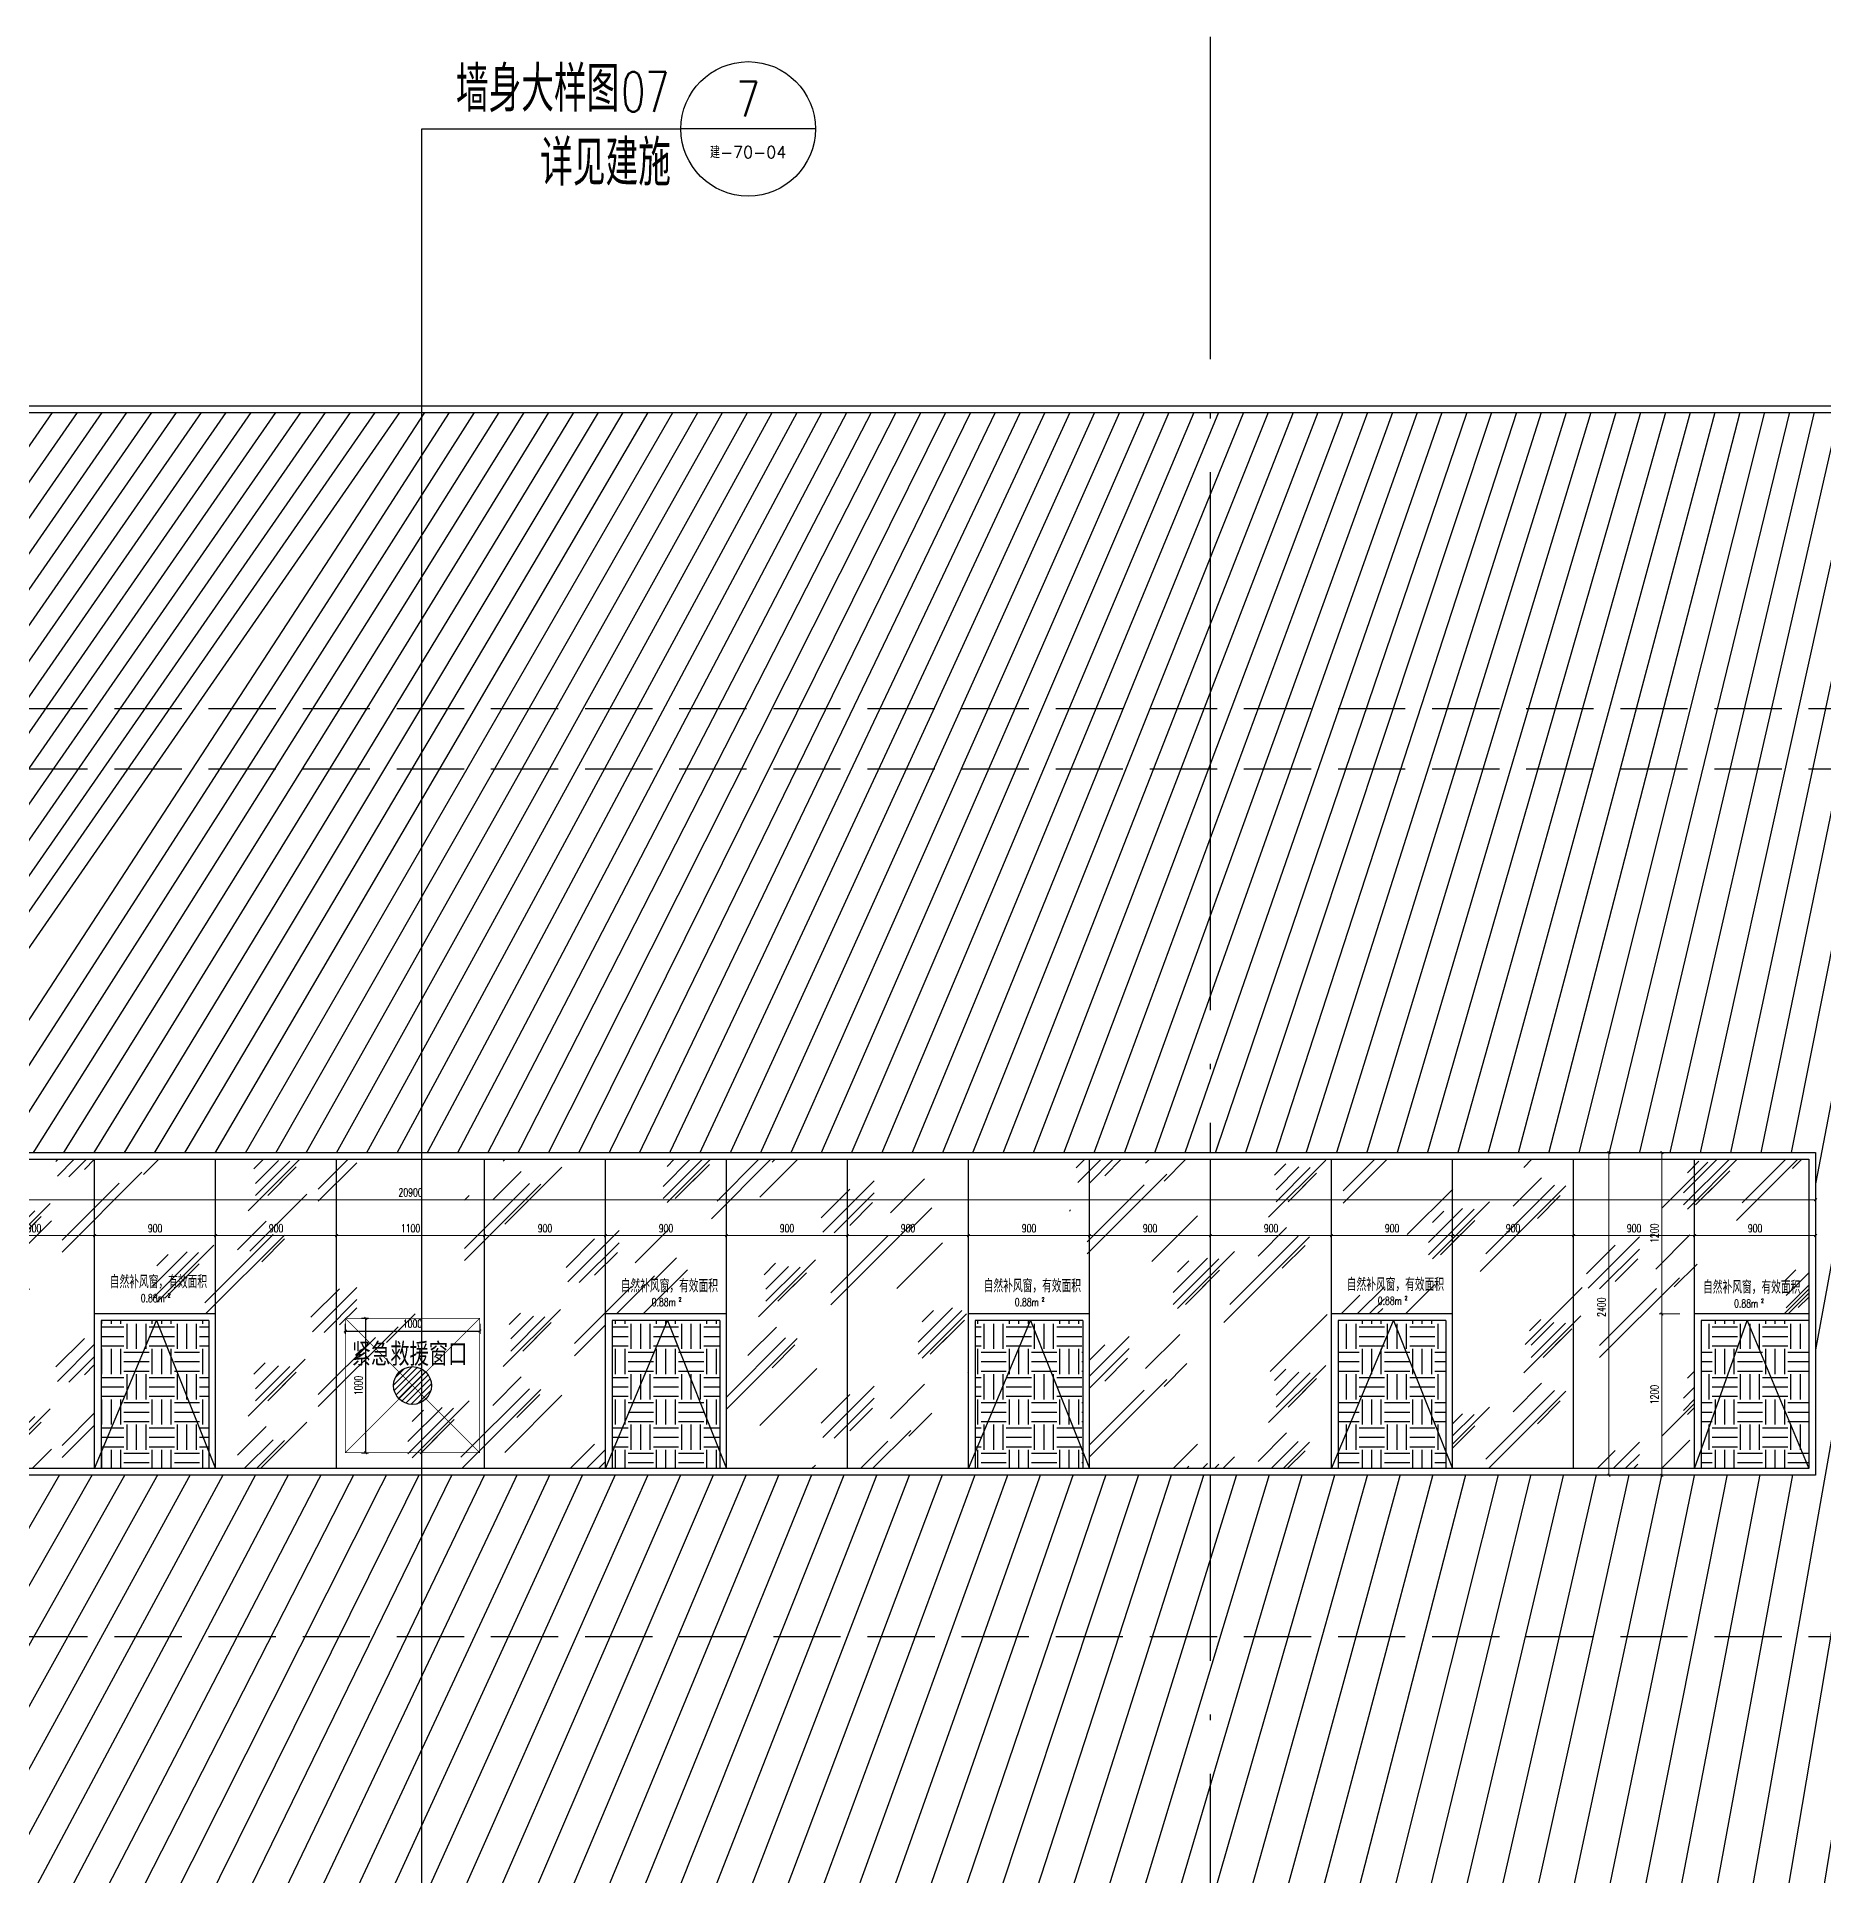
# Model space of a CAD drawing. Extents: x -4210259 to 293730, y -7499 to 868879.
# Drawn here: x 91789 to 105076, y 524813 to 538485 of the extents above; entities that cross this region are included whole.
import ezdxf
from ezdxf.enums import TextEntityAlignment as Align

# ---------------------------------------------------------------- set-up
doc = ezdxf.new("R2010")
doc.units = 0
doc.header["$LTSCALE"] = 1000
doc.header["$MEASUREMENT"] = 0
for name, pattern in [('__DASH', [0.35, 0.25, -0.1]), ('DASH', [0.35, 0.25, -0.1]), ('DOTE', [2.4200000000000004, 2, -0.2, 0.02, -0.2])]:
    doc.linetypes.add(name, pattern=pattern)
doc.layers.get('Defpoints').update_dxf_attribs({"color": 210})
for name, color, linetype in [('A-AXIS-DOTE', 14, 'DOTE'), ('A-AXIS-SYMB', 3, 'Continuous'), ('A-HATCH-2', 251, 'Continuous'), ('A-LIN-V', 9, 'Continuous'), ('A-WINDOW', 140, 'Continuous'), ('A-云线', 50, 'Continuous'), ('A-门窗表显示尺寸', 160, 'Continuous'), ('PUB_TEXT', 7, 'Continuous'), ('SPACE_HATCH', 8, 'Continuous'), ('参考线', 8, 'Continuous')]:
    doc.layers.add(name, color=color, linetype=linetype)
doc.layers.add('A-WALL-HATCH', color=8, linetype='Continuous', lineweight=13)
doc.layers.add('A-加建区域', color=47, linetype='Continuous', plot=False)
doc.styles.add('_TCH_DIM', font='SIMPLEX', dxfattribs={"bigfont": 'GBCBIG'})
doc.styles.add('_TCH_DIM_T3', font='SIMPLEX', dxfattribs={"width": 0.7058823529411765, "bigfont": 'GBCBIG'})
doc.styles.add('_TCH_SPACE', font='SIMPLEX', dxfattribs={"height": 5, "bigfont": 'GBCBIG'})
doc.styles.add('A-DIM_T3', font='SIMPLEX', dxfattribs={"width": 0.7058823529411765, "bigfont": 'GBCBIG'})
doc.styles.add('STYLE1', font='')
doc.styles.get('STYLE1').set_extended_font_data('SimSun')
doc.dimstyles.new('_TCH_ARCH&&20', dxfattribs={"dimtxt": 59.5, "dimasz": 20, "dimexe": 20, "dimexo": 20, "dimgap": 25.25, "dimtad": 1, "dimdec": 0, "dimzin": 0, "dimdsep": 46, "dimtxsty": '_TCH_DIM_T3', "dimblk": 'ARCHTICK', "dimcen": 0.09, "dimclrt": 7, "dimazin": 2, "dimtfac": 1, "dimtdec": 0, "dimtix": 1, "dimtmove": 2, "dimatfit": 3, "dimfxl": 0, "dimtolj": 1, "dimtzin": 0, "dimarcsym": 0})
doc.dimstyles.new('A-DIM&&20', dxfattribs={"dimtxt": 59.5, "dimasz": 20, "dimexe": 20, "dimexo": 20, "dimgap": 25.25, "dimtad": 1, "dimdec": 0, "dimzin": 0, "dimdsep": 46, "dimtxsty": 'A-DIM_T3', "dimblk": 'ARCHTICK', "dimcen": 0.09, "dimclrt": 7, "dimazin": 2, "dimtfac": 1, "dimtdec": 0, "dimtix": 1, "dimtmove": 2, "dimatfit": 3, "dimfxl": 0, "dimtolj": 1, "dimtzin": 0, "dimarcsym": 0})
pattern_1 = [(0, (0, 0), (187.5, 187.5), [187.5, -187.5]), (0, (0, 70.3125), (187.5, 187.5), [187.5, -187.5]), (0, (0, 140.625), (187.5, 187.5), [187.5, -187.5]), (90, (23.4375, 164.0625), (-187.5, 187.5), [187.5, -187.5]), (90, (93.75, 164.0625), (-187.5, 187.5), [187.5, -187.5]), (90, (164.0625, 164.0625), (-187.5, 187.5), [187.5, -187.5])]

# ---------------------------------------------------------------- blocks, each defined once
blk = doc.blocks.new('_ArchTick')
at = {"color": 0, "linetype": 'ByBlock', "const_width": 0.4}
blk.add_lwpolyline([(-0.5, -0.5), (0.5, 0.5)], dxfattribs=at)
blk = doc.blocks.new('*D1507')
at = {"layer": 'A-加建区域', "color": 0, "lineweight": -2}
for p, q in [((-213332.6134759861, 538418.6737989275), (-213332.6134759861, 538345.3742196003)), ((-212332.6134759859, 538418.6737989275), (-212332.6134759859, 538345.3742196003)), ((-213332.6134759861, 538365.3742196003), (-212332.6134759859, 538365.3742196003))]:
    blk.add_line(p, q, dxfattribs=at)
at = {"layer": 'Defpoints', "color": 0}
for p in [(-213332.6134759861, 538438.6737989275), (-212332.6134759859, 538438.6737989275), (-212332.6134759859, 538365.3742196003)]:
    blk.add_point(p, dxfattribs=at)
at = {"layer": 'A-加建区域', "color": 0, "lineweight": -2, "xscale": 20, "yscale": 20, "zscale": 20, "rotation": 180}
blk.add_blockref('_ArchTick', (-213332.6134759861, 538365.3742196003), dxfattribs=at)
at = {"layer": 'A-加建区域', "color": 0, "lineweight": -2, "xscale": 20, "yscale": 20, "zscale": 20}
blk.add_blockref('_ArchTick', (-212332.6134759859, 538365.3742196003), dxfattribs=at)
at = {"layer": 'A-加建区域', "color": 7, "insert": (-212832.613475986, 538420.3742196003), "char_height": 59.5, "attachment_point": 5, "style": '_TCH_DIM_T3'}
blk.add_mtext('\\A1;1000', dxfattribs=at)
blk = doc.blocks.new('*D1508')
at = {"layer": 'A-加建区域', "color": 0, "lineweight": -2}
for p, q in [((-213211.3975165848, 538460.0000000001), (-213159.9867566363, 538460.0000000001)), ((-213179.9867566363, 537460.0000000003), (-213179.9867566363, 538460.0000000001)), ((-213211.3975165848, 537460.0000000003), (-213159.9867566363, 537460.0000000003))]:
    blk.add_line(p, q, dxfattribs=at)
at = {"layer": 'Defpoints', "color": 0}
for p in [(-213231.3975165848, 538460.0000000001), (-213179.9867566363, 538460.0000000001), (-213231.3975165848, 537460.0000000003)]:
    blk.add_point(p, dxfattribs=at)
at = {"layer": 'A-加建区域', "color": 0, "lineweight": -2, "xscale": 20, "yscale": 20, "zscale": 20}
for p, rotation in [((-213179.9867566363, 538460.0000000001), 90), ((-213179.9867566363, 537460.0000000003), 270)]:
    blk.add_blockref('_ArchTick', p, dxfattribs=dict(at, rotation=rotation))
at = {"layer": 'A-加建区域', "color": 7, "insert": (-213234.9867566361, 537960.0000000001), "char_height": 59.5, "attachment_point": 5, "rotation": 90, "style": '_TCH_DIM_T3'}
blk.add_mtext('\\A1;1000', dxfattribs=at)
blk = doc.blocks.new('*D1455')
at = {"layer": 'A-门窗表显示尺寸', "color": 0, "lineweight": -2}
for p, q in [((-182799.3323832706, 543090.6080587092), (-182799.3323832706, 543358.0600852242)), ((-182799.3323832706, 543338.0600852242), (-161899.3323832713, 543338.0600852242)), ((-161899.3323832713, 543090.6080587092), (-161899.3323832713, 543358.0600852242))]:
    blk.add_line(p, q, dxfattribs=at)
at = {"layer": 'Defpoints', "color": 0}
for p in [(-161899.3323832713, 543338.0600852242), (-182799.3323832706, 543070.6080587092), (-161899.3323832713, 543070.6080587092)]:
    blk.add_point(p, dxfattribs=at)
at = {"layer": 'A-门窗表显示尺寸', "color": 0, "lineweight": -2, "xscale": 20, "yscale": 20, "zscale": 20, "rotation": 180}
blk.add_blockref('_ArchTick', (-182799.3323832706, 543338.0600852242), dxfattribs=at)
at = {"layer": 'A-门窗表显示尺寸', "color": 0, "lineweight": -2, "xscale": 20, "yscale": 20, "zscale": 20}
blk.add_blockref('_ArchTick', (-161899.3323832713, 543338.0600852242), dxfattribs=at)
at = {"layer": 'A-门窗表显示尺寸', "color": 7, "insert": (-172349.332383271, 543393.0600852242), "char_height": 59.5, "attachment_point": 5, "style": 'A-DIM_T3'}
blk.add_mtext('\\A1;20900', dxfattribs=at)
blk = doc.blocks.new('*D1456')
at = {"layer": 'A-门窗表显示尺寸', "color": 0, "lineweight": -2}
for p, q in [((-162909.3323832714, 542489.391941315), (-163063.058396529, 542489.391941315)), ((-163043.058396529, 541289.391941268), (-163043.058396529, 542489.391941315)), ((-162909.3323832714, 541289.391941268), (-163063.058396529, 541289.391941268))]:
    blk.add_line(p, q, dxfattribs=at)
at = {"layer": 'Defpoints', "color": 0}
for p in [(-163043.058396529, 542489.391941315), (-162889.3323832714, 542489.391941315), (-162889.3323832714, 541289.391941268)]:
    blk.add_point(p, dxfattribs=at)
at = {"layer": 'A-门窗表显示尺寸', "color": 0, "lineweight": -2, "xscale": 20, "yscale": 20, "zscale": 20}
for p, rotation in [((-163043.058396529, 542489.391941315), 90), ((-163043.058396529, 541289.391941268), 270)]:
    blk.add_blockref('_ArchTick', p, dxfattribs=dict(at, rotation=rotation))
at = {"layer": 'A-门窗表显示尺寸', "color": 7, "insert": (-163098.0583965288, 541889.3919412914), "char_height": 59.5, "attachment_point": 5, "rotation": 90, "style": 'A-DIM_T3'}
blk.add_mtext('\\A1;1200', dxfattribs=at)
blk = doc.blocks.new('*D1457')
at = {"layer": 'A-门窗表显示尺寸', "color": 0, "lineweight": -2}
for p, q in [((-162909.3323832714, 543689.3919412913), (-163063.058396529, 543689.3919412913)), ((-163043.058396529, 542489.391941315), (-163043.058396529, 543689.3919412913)), ((-162909.3323832714, 542489.391941315), (-163063.058396529, 542489.391941315))]:
    blk.add_line(p, q, dxfattribs=at)
at = {"layer": 'Defpoints', "color": 0}
for p in [(-163043.058396529, 543689.3919412913), (-162889.3323832714, 543689.3919412913), (-162889.3323832714, 542489.391941315)]:
    blk.add_point(p, dxfattribs=at)
at = {"layer": 'A-门窗表显示尺寸', "color": 0, "lineweight": -2, "xscale": 20, "yscale": 20, "zscale": 20}
for p, rotation in [((-163043.058396529, 543689.3919412913), 90), ((-163043.058396529, 542489.391941315), 270)]:
    blk.add_blockref('_ArchTick', p, dxfattribs=dict(at, rotation=rotation))
at = {"layer": 'A-门窗表显示尺寸', "color": 7, "insert": (-163098.0583965288, 543089.391941303), "char_height": 59.5, "attachment_point": 5, "rotation": 90, "style": 'A-DIM_T3'}
blk.add_mtext('\\A1;1200', dxfattribs=at)
blk = doc.blocks.new('*D1458')
at = {"layer": 'A-门窗表显示尺寸', "color": 0, "lineweight": -2}
for p, q in [((-162799.3323832583, 542824.4878882607), (-162799.3323832583, 543091.9399147758)), ((-162799.3323832583, 543071.9399147758), (-161899.3323832713, 543071.9399147758)), ((-161899.3323832713, 542824.4878882607), (-161899.3323832713, 543091.9399147758))]:
    blk.add_line(p, q, dxfattribs=at)
at = {"layer": 'Defpoints', "color": 0}
for p in [(-161899.3323832713, 543071.9399147758), (-162799.3323832583, 542804.4878882607), (-161899.3323832713, 542804.4878882607)]:
    blk.add_point(p, dxfattribs=at)
at = {"layer": 'A-门窗表显示尺寸', "color": 0, "lineweight": -2, "xscale": 20, "yscale": 20, "zscale": 20, "rotation": 180}
blk.add_blockref('_ArchTick', (-162799.3323832583, 543071.9399147758), dxfattribs=at)
at = {"layer": 'A-门窗表显示尺寸', "color": 0, "lineweight": -2, "xscale": 20, "yscale": 20, "zscale": 20}
blk.add_blockref('_ArchTick', (-161899.3323832713, 543071.9399147758), dxfattribs=at)
at = {"layer": 'A-门窗表显示尺寸', "color": 7, "insert": (-162349.3323832648, 543126.9399147758), "char_height": 59.5, "attachment_point": 5, "style": 'A-DIM_T3'}
blk.add_mtext('\\A1;900', dxfattribs=at)
blk = doc.blocks.new('*D1459')
at = {"layer": 'A-门窗表显示尺寸', "color": 0, "lineweight": -2}
for p, q in [((-163699.3323832312, 542824.4878882607), (-163699.3323832312, 543091.9399147758)), ((-163699.3323832312, 543071.9399147758), (-162799.3323832583, 543071.9399147758)), ((-162799.3323832583, 542824.4878882607), (-162799.3323832583, 543091.9399147758))]:
    blk.add_line(p, q, dxfattribs=at)
at = {"layer": 'Defpoints', "color": 0}
for p in [(-162799.3323832583, 543071.9399147758), (-163699.3323832312, 542804.4878882607), (-162799.3323832583, 542804.4878882607)]:
    blk.add_point(p, dxfattribs=at)
at = {"layer": 'A-门窗表显示尺寸', "color": 0, "lineweight": -2, "xscale": 20, "yscale": 20, "zscale": 20, "rotation": 180}
blk.add_blockref('_ArchTick', (-163699.3323832312, 543071.9399147758), dxfattribs=at)
at = {"layer": 'A-门窗表显示尺寸', "color": 0, "lineweight": -2, "xscale": 20, "yscale": 20, "zscale": 20}
blk.add_blockref('_ArchTick', (-162799.3323832583, 543071.9399147758), dxfattribs=at)
at = {"layer": 'A-门窗表显示尺寸', "color": 7, "insert": (-163249.3323832447, 543126.9399147758), "char_height": 59.5, "attachment_point": 5, "style": 'A-DIM_T3'}
blk.add_mtext('\\A1;900', dxfattribs=at)
blk = doc.blocks.new('*D1460')
at = {"layer": 'A-门窗表显示尺寸', "color": 0, "lineweight": -2}
for p, q in [((-164599.3323832313, 542824.4878882607), (-164599.3323832313, 543091.9399147758)), ((-164599.3323832313, 543071.9399147758), (-163699.3323832312, 543071.9399147758)), ((-163699.3323832312, 542824.4878882607), (-163699.3323832312, 543091.9399147758))]:
    blk.add_line(p, q, dxfattribs=at)
at = {"layer": 'Defpoints', "color": 0}
for p in [(-163699.3323832312, 543071.9399147758), (-164599.3323832313, 542804.4878882607), (-163699.3323832312, 542804.4878882607)]:
    blk.add_point(p, dxfattribs=at)
at = {"layer": 'A-门窗表显示尺寸', "color": 0, "lineweight": -2, "xscale": 20, "yscale": 20, "zscale": 20, "rotation": 180}
blk.add_blockref('_ArchTick', (-164599.3323832313, 543071.9399147758), dxfattribs=at)
at = {"layer": 'A-门窗表显示尺寸', "color": 0, "lineweight": -2, "xscale": 20, "yscale": 20, "zscale": 20}
blk.add_blockref('_ArchTick', (-163699.3323832312, 543071.9399147758), dxfattribs=at)
at = {"layer": 'A-门窗表显示尺寸', "color": 7, "insert": (-164149.3323832312, 543126.9399147758), "char_height": 59.5, "attachment_point": 5, "style": 'A-DIM_T3'}
blk.add_mtext('\\A1;900', dxfattribs=at)
blk = doc.blocks.new('*D1461')
at = {"layer": 'A-门窗表显示尺寸', "color": 0, "lineweight": -2}
for p, q in [((-165499.3323832313, 542824.4878882607), (-165499.3323832313, 543091.9399147758)), ((-165499.3323832313, 543071.9399147758), (-164599.3323832313, 543071.9399147758)), ((-164599.3323832313, 542824.4878882607), (-164599.3323832313, 543091.9399147758))]:
    blk.add_line(p, q, dxfattribs=at)
at = {"layer": 'Defpoints', "color": 0}
for p in [(-164599.3323832313, 543071.9399147758), (-165499.3323832313, 542804.4878882607), (-164599.3323832313, 542804.4878882607)]:
    blk.add_point(p, dxfattribs=at)
at = {"layer": 'A-门窗表显示尺寸', "color": 0, "lineweight": -2, "xscale": 20, "yscale": 20, "zscale": 20, "rotation": 180}
blk.add_blockref('_ArchTick', (-165499.3323832313, 543071.9399147758), dxfattribs=at)
at = {"layer": 'A-门窗表显示尺寸', "color": 0, "lineweight": -2, "xscale": 20, "yscale": 20, "zscale": 20}
blk.add_blockref('_ArchTick', (-164599.3323832313, 543071.9399147758), dxfattribs=at)
at = {"layer": 'A-门窗表显示尺寸', "color": 7, "insert": (-165049.3323832313, 543126.9399147758), "char_height": 59.5, "attachment_point": 5, "style": 'A-DIM_T3'}
blk.add_mtext('\\A1;900', dxfattribs=at)
blk = doc.blocks.new('*D1462')
at = {"layer": 'A-门窗表显示尺寸', "color": 0, "lineweight": -2}
for p, q in [((-166399.3323832313, 542824.4878882607), (-166399.3323832313, 543091.9399147758)), ((-166399.3323832313, 543071.9399147758), (-165499.3323832313, 543071.9399147758)), ((-165499.3323832313, 542824.4878882607), (-165499.3323832313, 543091.9399147758))]:
    blk.add_line(p, q, dxfattribs=at)
at = {"layer": 'Defpoints', "color": 0}
for p in [(-165499.3323832313, 543071.9399147758), (-166399.3323832313, 542804.4878882607), (-165499.3323832313, 542804.4878882607)]:
    blk.add_point(p, dxfattribs=at)
at = {"layer": 'A-门窗表显示尺寸', "color": 0, "lineweight": -2, "xscale": 20, "yscale": 20, "zscale": 20, "rotation": 180}
blk.add_blockref('_ArchTick', (-166399.3323832313, 543071.9399147758), dxfattribs=at)
at = {"layer": 'A-门窗表显示尺寸', "color": 0, "lineweight": -2, "xscale": 20, "yscale": 20, "zscale": 20}
blk.add_blockref('_ArchTick', (-165499.3323832313, 543071.9399147758), dxfattribs=at)
at = {"layer": 'A-门窗表显示尺寸', "color": 7, "insert": (-165949.3323832313, 543126.9399147758), "char_height": 59.5, "attachment_point": 5, "style": 'A-DIM_T3'}
blk.add_mtext('\\A1;900', dxfattribs=at)
blk = doc.blocks.new('*D1463')
at = {"layer": 'A-门窗表显示尺寸', "color": 0, "lineweight": -2}
for p, q in [((-167299.3323832313, 542824.4878882607), (-167299.3323832313, 543091.9399147758)), ((-167299.3323832313, 543071.9399147758), (-166399.3323832313, 543071.9399147758)), ((-166399.3323832313, 542824.4878882607), (-166399.3323832313, 543091.9399147758))]:
    blk.add_line(p, q, dxfattribs=at)
at = {"layer": 'Defpoints', "color": 0}
for p in [(-166399.3323832313, 543071.9399147758), (-167299.3323832313, 542804.4878882607), (-166399.3323832313, 542804.4878882607)]:
    blk.add_point(p, dxfattribs=at)
at = {"layer": 'A-门窗表显示尺寸', "color": 0, "lineweight": -2, "xscale": 20, "yscale": 20, "zscale": 20, "rotation": 180}
blk.add_blockref('_ArchTick', (-167299.3323832313, 543071.9399147758), dxfattribs=at)
at = {"layer": 'A-门窗表显示尺寸', "color": 0, "lineweight": -2, "xscale": 20, "yscale": 20, "zscale": 20}
blk.add_blockref('_ArchTick', (-166399.3323832313, 543071.9399147758), dxfattribs=at)
at = {"layer": 'A-门窗表显示尺寸', "color": 7, "insert": (-166849.3323832313, 543126.9399147758), "char_height": 59.5, "attachment_point": 5, "style": 'A-DIM_T3'}
blk.add_mtext('\\A1;900', dxfattribs=at)
blk = doc.blocks.new('*D1464')
at = {"layer": 'A-门窗表显示尺寸', "color": 0, "lineweight": -2}
for p, q in [((-168199.3323832313, 542824.4878882607), (-168199.3323832313, 543091.9399147758)), ((-168199.3323832313, 543071.9399147758), (-167299.3323832313, 543071.9399147758)), ((-167299.3323832313, 542824.4878882607), (-167299.3323832313, 543091.9399147758))]:
    blk.add_line(p, q, dxfattribs=at)
at = {"layer": 'Defpoints', "color": 0}
for p in [(-167299.3323832313, 543071.9399147758), (-168199.3323832313, 542804.4878882607), (-167299.3323832313, 542804.4878882607)]:
    blk.add_point(p, dxfattribs=at)
at = {"layer": 'A-门窗表显示尺寸', "color": 0, "lineweight": -2, "xscale": 20, "yscale": 20, "zscale": 20, "rotation": 180}
blk.add_blockref('_ArchTick', (-168199.3323832313, 543071.9399147758), dxfattribs=at)
at = {"layer": 'A-门窗表显示尺寸', "color": 0, "lineweight": -2, "xscale": 20, "yscale": 20, "zscale": 20}
blk.add_blockref('_ArchTick', (-167299.3323832313, 543071.9399147758), dxfattribs=at)
at = {"layer": 'A-门窗表显示尺寸', "color": 7, "insert": (-167749.3323832313, 543126.9399147758), "char_height": 59.5, "attachment_point": 5, "style": 'A-DIM_T3'}
blk.add_mtext('\\A1;900', dxfattribs=at)
blk = doc.blocks.new('*D1465')
at = {"layer": 'A-门窗表显示尺寸', "color": 0, "lineweight": -2}
for p, q in [((-169099.3323832312, 542824.4878882607), (-169099.3323832312, 543091.9399147758)), ((-169099.3323832312, 543071.9399147758), (-168199.3323832313, 543071.9399147758)), ((-168199.3323832313, 542824.4878882607), (-168199.3323832313, 543091.9399147758))]:
    blk.add_line(p, q, dxfattribs=at)
at = {"layer": 'Defpoints', "color": 0}
for p in [(-168199.3323832313, 543071.9399147758), (-169099.3323832312, 542804.4878882607), (-168199.3323832313, 542804.4878882607)]:
    blk.add_point(p, dxfattribs=at)
at = {"layer": 'A-门窗表显示尺寸', "color": 0, "lineweight": -2, "xscale": 20, "yscale": 20, "zscale": 20, "rotation": 180}
blk.add_blockref('_ArchTick', (-169099.3323832312, 543071.9399147758), dxfattribs=at)
at = {"layer": 'A-门窗表显示尺寸', "color": 0, "lineweight": -2, "xscale": 20, "yscale": 20, "zscale": 20}
blk.add_blockref('_ArchTick', (-168199.3323832313, 543071.9399147758), dxfattribs=at)
at = {"layer": 'A-门窗表显示尺寸', "color": 7, "insert": (-168649.3323832313, 543126.9399147758), "char_height": 59.5, "attachment_point": 5, "style": 'A-DIM_T3'}
blk.add_mtext('\\A1;900', dxfattribs=at)
blk = doc.blocks.new('*D1466')
at = {"layer": 'A-门窗表显示尺寸', "color": 0, "lineweight": -2}
for p, q in [((-169999.3323832312, 542824.4878882607), (-169999.3323832312, 543091.9399147758)), ((-169999.3323832312, 543071.9399147758), (-169099.3323832312, 543071.9399147758)), ((-169099.3323832312, 542824.4878882607), (-169099.3323832312, 543091.9399147758))]:
    blk.add_line(p, q, dxfattribs=at)
at = {"layer": 'Defpoints', "color": 0}
for p in [(-169099.3323832312, 543071.9399147758), (-169999.3323832312, 542804.4878882607), (-169099.3323832312, 542804.4878882607)]:
    blk.add_point(p, dxfattribs=at)
at = {"layer": 'A-门窗表显示尺寸', "color": 0, "lineweight": -2, "xscale": 20, "yscale": 20, "zscale": 20, "rotation": 180}
blk.add_blockref('_ArchTick', (-169999.3323832312, 543071.9399147758), dxfattribs=at)
at = {"layer": 'A-门窗表显示尺寸', "color": 0, "lineweight": -2, "xscale": 20, "yscale": 20, "zscale": 20}
blk.add_blockref('_ArchTick', (-169099.3323832312, 543071.9399147758), dxfattribs=at)
at = {"layer": 'A-门窗表显示尺寸', "color": 7, "insert": (-169549.3323832312, 543126.9399147758), "char_height": 59.5, "attachment_point": 5, "style": 'A-DIM_T3'}
blk.add_mtext('\\A1;900', dxfattribs=at)
blk = doc.blocks.new('*D1467')
at = {"layer": 'A-门窗表显示尺寸', "color": 0, "lineweight": -2}
for p, q in [((-170899.3323832315, 542824.4878882607), (-170899.3323832315, 543091.9399147758)), ((-170899.3323832315, 543071.9399147758), (-169999.3323832312, 543071.9399147758)), ((-169999.3323832312, 542824.4878882607), (-169999.3323832312, 543091.9399147758))]:
    blk.add_line(p, q, dxfattribs=at)
at = {"layer": 'Defpoints', "color": 0}
for p in [(-169999.3323832312, 543071.9399147758), (-170899.3323832315, 542804.4878882607), (-169999.3323832312, 542804.4878882607)]:
    blk.add_point(p, dxfattribs=at)
at = {"layer": 'A-门窗表显示尺寸', "color": 0, "lineweight": -2, "xscale": 20, "yscale": 20, "zscale": 20, "rotation": 180}
blk.add_blockref('_ArchTick', (-170899.3323832315, 543071.9399147758), dxfattribs=at)
at = {"layer": 'A-门窗表显示尺寸', "color": 0, "lineweight": -2, "xscale": 20, "yscale": 20, "zscale": 20}
blk.add_blockref('_ArchTick', (-169999.3323832312, 543071.9399147758), dxfattribs=at)
at = {"layer": 'A-门窗表显示尺寸', "color": 7, "insert": (-170449.3323832314, 543126.9399147758), "char_height": 59.5, "attachment_point": 5, "style": 'A-DIM_T3'}
blk.add_mtext('\\A1;900', dxfattribs=at)
blk = doc.blocks.new('*D1468')
at = {"layer": 'A-门窗表显示尺寸', "color": 0, "lineweight": -2}
for p, q in [((-171799.3323832313, 542824.4878882607), (-171799.3323832313, 543091.9399147758)), ((-171799.3323832313, 543071.9399147758), (-170899.3323832315, 543071.9399147758)), ((-170899.3323832315, 542824.4878882607), (-170899.3323832315, 543091.9399147758))]:
    blk.add_line(p, q, dxfattribs=at)
at = {"layer": 'Defpoints', "color": 0}
for p in [(-170899.3323832315, 543071.9399147758), (-171799.3323832313, 542804.4878882607), (-170899.3323832315, 542804.4878882607)]:
    blk.add_point(p, dxfattribs=at)
at = {"layer": 'A-门窗表显示尺寸', "color": 0, "lineweight": -2, "xscale": 20, "yscale": 20, "zscale": 20, "rotation": 180}
blk.add_blockref('_ArchTick', (-171799.3323832313, 543071.9399147758), dxfattribs=at)
at = {"layer": 'A-门窗表显示尺寸', "color": 0, "lineweight": -2, "xscale": 20, "yscale": 20, "zscale": 20}
blk.add_blockref('_ArchTick', (-170899.3323832315, 543071.9399147758), dxfattribs=at)
at = {"layer": 'A-门窗表显示尺寸', "color": 7, "insert": (-171349.3323832314, 543126.9399147758), "char_height": 59.5, "attachment_point": 5, "style": 'A-DIM_T3'}
blk.add_mtext('\\A1;900', dxfattribs=at)
blk = doc.blocks.new('*D1469')
at = {"layer": 'A-门窗表显示尺寸', "color": 0, "lineweight": -2}
for p, q in [((-172899.3323832313, 542824.4878882607), (-172899.3323832313, 543091.9399147758)), ((-172899.3323832313, 543071.9399147758), (-171799.3323832313, 543071.9399147758)), ((-171799.3323832313, 542824.4878882607), (-171799.3323832313, 543091.9399147758))]:
    blk.add_line(p, q, dxfattribs=at)
at = {"layer": 'Defpoints', "color": 0}
for p in [(-171799.3323832313, 543071.9399147758), (-172899.3323832313, 542804.4878882607), (-171799.3323832313, 542804.4878882607)]:
    blk.add_point(p, dxfattribs=at)
at = {"layer": 'A-门窗表显示尺寸', "color": 0, "lineweight": -2, "xscale": 20, "yscale": 20, "zscale": 20, "rotation": 180}
blk.add_blockref('_ArchTick', (-172899.3323832313, 543071.9399147758), dxfattribs=at)
at = {"layer": 'A-门窗表显示尺寸', "color": 0, "lineweight": -2, "xscale": 20, "yscale": 20, "zscale": 20}
blk.add_blockref('_ArchTick', (-171799.3323832313, 543071.9399147758), dxfattribs=at)
at = {"layer": 'A-门窗表显示尺寸', "color": 7, "insert": (-172349.3323832313, 543126.9399147758), "char_height": 59.5, "attachment_point": 5, "style": 'A-DIM_T3'}
blk.add_mtext('\\A1;1100', dxfattribs=at)
blk = doc.blocks.new('*D1470')
at = {"layer": 'A-门窗表显示尺寸', "color": 0, "lineweight": -2}
for p, q in [((-173799.3323832313, 542824.4878882607), (-173799.3323832313, 543091.9399147758)), ((-173799.3323832313, 543071.9399147758), (-172899.3323832313, 543071.9399147758)), ((-172899.3323832313, 542824.4878882607), (-172899.3323832313, 543091.9399147758))]:
    blk.add_line(p, q, dxfattribs=at)
at = {"layer": 'Defpoints', "color": 0}
for p in [(-172899.3323832313, 543071.9399147758), (-173799.3323832313, 542804.4878882607), (-172899.3323832313, 542804.4878882607)]:
    blk.add_point(p, dxfattribs=at)
at = {"layer": 'A-门窗表显示尺寸', "color": 0, "lineweight": -2, "xscale": 20, "yscale": 20, "zscale": 20, "rotation": 180}
blk.add_blockref('_ArchTick', (-173799.3323832313, 543071.9399147758), dxfattribs=at)
at = {"layer": 'A-门窗表显示尺寸', "color": 0, "lineweight": -2, "xscale": 20, "yscale": 20, "zscale": 20}
blk.add_blockref('_ArchTick', (-172899.3323832313, 543071.9399147758), dxfattribs=at)
at = {"layer": 'A-门窗表显示尺寸', "color": 7, "insert": (-173349.3323832313, 543126.9399147758), "char_height": 59.5, "attachment_point": 5, "style": 'A-DIM_T3'}
blk.add_mtext('\\A1;900', dxfattribs=at)
blk = doc.blocks.new('*D1471')
at = {"layer": 'A-门窗表显示尺寸', "color": 0, "lineweight": -2}
for p, q in [((-174699.3323832313, 542824.4878882607), (-174699.3323832313, 543091.9399147758)), ((-174699.3323832313, 543071.9399147758), (-173799.3323832313, 543071.9399147758)), ((-173799.3323832313, 542824.4878882607), (-173799.3323832313, 543091.9399147758))]:
    blk.add_line(p, q, dxfattribs=at)
at = {"layer": 'Defpoints', "color": 0}
for p in [(-173799.3323832313, 543071.9399147758), (-174699.3323832313, 542804.4878882607), (-173799.3323832313, 542804.4878882607)]:
    blk.add_point(p, dxfattribs=at)
at = {"layer": 'A-门窗表显示尺寸', "color": 0, "lineweight": -2, "xscale": 20, "yscale": 20, "zscale": 20, "rotation": 180}
blk.add_blockref('_ArchTick', (-174699.3323832313, 543071.9399147758), dxfattribs=at)
at = {"layer": 'A-门窗表显示尺寸', "color": 0, "lineweight": -2, "xscale": 20, "yscale": 20, "zscale": 20}
blk.add_blockref('_ArchTick', (-173799.3323832313, 543071.9399147758), dxfattribs=at)
at = {"layer": 'A-门窗表显示尺寸', "color": 7, "insert": (-174249.3323832313, 543126.9399147758), "char_height": 59.5, "attachment_point": 5, "style": 'A-DIM_T3'}
blk.add_mtext('\\A1;900', dxfattribs=at)
blk = doc.blocks.new('*D1472')
at = {"layer": 'A-门窗表显示尺寸', "color": 0, "lineweight": -2}
for p, q in [((-175599.3323832313, 542824.4878882607), (-175599.3323832313, 543091.9399147758)), ((-175599.3323832313, 543071.9399147758), (-174699.3323832313, 543071.9399147758)), ((-174699.3323832313, 542824.4878882607), (-174699.3323832313, 543091.9399147758))]:
    blk.add_line(p, q, dxfattribs=at)
at = {"layer": 'Defpoints', "color": 0}
for p in [(-174699.3323832313, 543071.9399147758), (-175599.3323832313, 542804.4878882607), (-174699.3323832313, 542804.4878882607)]:
    blk.add_point(p, dxfattribs=at)
at = {"layer": 'A-门窗表显示尺寸', "color": 0, "lineweight": -2, "xscale": 20, "yscale": 20, "zscale": 20, "rotation": 180}
blk.add_blockref('_ArchTick', (-175599.3323832313, 543071.9399147758), dxfattribs=at)
at = {"layer": 'A-门窗表显示尺寸', "color": 0, "lineweight": -2, "xscale": 20, "yscale": 20, "zscale": 20}
blk.add_blockref('_ArchTick', (-174699.3323832313, 543071.9399147758), dxfattribs=at)
at = {"layer": 'A-门窗表显示尺寸', "color": 7, "insert": (-175149.3323832313, 543126.9399147758), "char_height": 59.5, "attachment_point": 5, "style": 'A-DIM_T3'}
blk.add_mtext('\\A1;900', dxfattribs=at)
blk = doc.blocks.new('*D1481')
at = {"layer": 'A-门窗表显示尺寸', "color": 0, "lineweight": -2}
for p, q in [((-163189.3323832714, 543689.3919412913), (-163456.7844097864, 543689.3919412913)), ((-163436.7844097864, 541289.391941268), (-163436.7844097864, 543689.3919412913)), ((-163189.3323832714, 541289.391941268), (-163456.7844097864, 541289.391941268))]:
    blk.add_line(p, q, dxfattribs=at)
at = {"layer": 'Defpoints', "color": 0}
for p in [(-163436.7844097864, 543689.3919412913), (-163169.3323832714, 543689.3919412913), (-163169.3323832714, 541289.391941268)]:
    blk.add_point(p, dxfattribs=at)
at = {"layer": 'A-门窗表显示尺寸', "color": 0, "lineweight": -2, "xscale": 20, "yscale": 20, "zscale": 20}
for p, rotation in [((-163436.7844097864, 543689.3919412913), 90), ((-163436.7844097864, 541289.391941268), 270)]:
    blk.add_blockref('_ArchTick', p, dxfattribs=dict(at, rotation=rotation))
at = {"layer": 'A-门窗表显示尺寸', "color": 7, "insert": (-163491.7844097863, 542539.3919412794), "char_height": 59.5, "attachment_point": 5, "rotation": 90, "style": 'A-DIM_T3'}
blk.add_mtext('\\A1;2400', dxfattribs=at)
blk = doc.blocks.new('w432432')
at = {"layer": 'A-加建区域'}
h = blk.add_hatch(dxfattribs=at)
h.set_pattern_fill('ANSI31', color=256, scale=20)
h.set_pattern_definition([(45, (-1625650.348716124, -1064386.832754612), (-22.45064030267288, 22.45064030267288), [])])
edge = h.paths.add_edge_path()
edge.add_arc((-212832.6134759861, 537960), 140.6529179719911, 0, 360)
at = {"layer": 'A-加建区域', "linetype": 'DASH', "const_width": 5}
blk.add_lwpolyline([(-213332.6134759861, 538459.9999999999), (-212332.6134759861, 538459.9999999999), (-212332.6134759861, 537460.0000000001), (-213332.6134759861, 537460.0000000001)], close=True, dxfattribs=at)
for points in [[(-213332.6134759861, 538459.9999999999), (-212332.6134759861, 537460.0000000001)], [(-212332.6134759861, 538459.9999999999), (-213332.6134759861, 537460.0000000001)]]:
    blk.add_lwpolyline(points, dxfattribs=at)
at = {"layer": 'A-加建区域', "ltscale": 0.5}
blk.add_circle((-212832.6134759861, 537960), 140.6529179719911, dxfattribs=at)
at = {"layer": 'A-加建区域', "linetype": 'Continuous', "style": 'STYLE1', "width": 0.7}
blk.add_text('紧急救援窗口', height=150, dxfattribs=at).set_placement((-213284.28367689, 538122.9569531333))
at = {"layer": 'A-加建区域'}
for p1, p2, distance, picture, middle in [((-213332.6134759861, 538438.6737989275), (-212332.6134759859, 538438.6737989275), -73.29957932711113, '*D1507', (-212832.613475986, 538420.3742196003)), ((-213231.3975165847, 537460.0000000001), (-213231.3975165847, 538459.9999999999), -51.410759948397754, '*D1508', (-213234.9867566361, 537960.0000000001))]:
    dim = blk.add_aligned_dim(p1=p1, p2=p2, distance=distance, dimstyle='_TCH_ARCH&&20', dxfattribs=at)
    dim.commit()
    dim.dimension.update_dxf_attribs({"geometry": picture, "text_midpoint": middle})
blk = doc.blocks.new('rrr')
blk.add_wipeout([(-182799.3323832704, 541289.391941291), (-161899.33238327136, 541289.3919412678), (-161899.33238327134, 543689.391941291), (-182799.3323832704, 543689.3919413148)]).dxf.layer = '参考线'
at = {"layer": 'A-WALL-HATCH'}
h = blk.add_hatch(dxfattribs=at)
h.set_pattern_fill('玻璃2', color=256, scale=100, angle=180)
h.set_pattern_definition([(45, (1223512.402531559, 24111.93991477601), (0, 1527.350647362943), [600, -360, 600, -360, 240, -523.28157]), (45, (1223482.402531559, 24141.93991477601), (0, 1527.350647362943), [480, -600, 360, -360, 420, -463.28157]), (45, (1223482.402531559, 24231.93991477601), (0, 1527.350647362943), [360, -720, 240, -360, 540, -463.28157]), (45, (1223572.402531559, 24141.93991477601), (0, 1527.350647362943), [360, -720, 300, -1303.2815]), (45, (1223662.402531559, 24231.93991477601), (0, 1527.350647362943), [180, -900, 120, -1483.2815]), (45, (1223512.402531559, 24381.93991477601), (0, 1527.350647362943), [120, -900, 120, -480, 300, -763.28157]), (45, (1224052.402531559, 24291.93991477601), (0, 1527.350647362943), [600, -900, 720, -475.28157]), (45, (1224052.402531559, 24201.93991477601), (0, 1527.350647362943), [840, -600, 900, -355.28157]), (45, (1224202.402531559, 24321.93991477601), (0, -1697.056274847714), [600, -840, 480, -763.28157]), (45, (1224112.402531559, 24501.93991477601), (0, 1527.350647362943), [300, -1200, 360, -823.28157]), (45, (1224292.402531559, 24411.93991477601), (0, 1527.350647362943), [240, -1200, 240, -1003.2815])])
h.paths.add_polyline_path([(-177399.3323832313, 541339.3919412788), (-177399.3323832313, 542489.3919413481), (-177249.3323832313, 542489.3919412647), (-177249.3323832313, 543639.391941291), (-182749.3323832704, 543639.391941291), (-182749.3323832704, 542489.3919412817), (-181899.3323832313, 542489.3919412817), (-181899.3323832313, 541339.3919412809), (-180099.3323832313, 541339.39194128), (-180099.3323832313, 542489.391941348), (-179199.3323832313, 542489.391941348), (-179199.3323832313, 541339.3919412798)])
h.paths.add_polyline_path([(-168199.3323832313, 541339.3919412744), (-168199.3323832313, 542489.3919412817), (-168249.3323832313, 542489.391941265), (-168249.3323832313, 543639.391941291), (-171949.3323832313, 543639.391941291), (-171949.3323832313, 542489.391941265), (-172749.3323832313, 542489.391941265), (-172749.3323832313, 543639.391941291), (-176449.3323832313, 543639.391941291), (-176449.3323832313, 542489.3919412647), (-176499.3323832313, 542489.3919412647), (-176499.3323832313, 541339.3919412784), (-174699.3323832313, 541339.3919412775), (-174699.3323832313, 542489.3919412817), (-173799.3323832313, 542489.3919412817), (-173799.3323832313, 541339.3919412771), (-170899.3323832313, 541339.3919412758), (-170899.3323832313, 542489.391941348), (-169999.3323832313, 542489.391941348), (-169999.3323832312, 541339.3919412753)])
h.paths.add_polyline_path([(-162799.3323832583, 541339.3919412718), (-162799.3323832583, 542489.3919412817), (-161949.3323832632, 542489.3919412817), (-161949.3323832713, 543639.391941291), (-167449.3323832313, 543639.391941291), (-167449.3323832313, 542489.391941265), (-167299.3323832313, 542489.3919412817), (-167299.3323832313, 541339.391941274), (-165499.3323832313, 541339.3919412731), (-165499.3323832313, 542489.3919412817), (-164599.3323832313, 542489.3919412817), (-164599.3323832312, 541339.3919412727)])
at = {"layer": 'SPACE_HATCH'}
h = blk.add_hatch(dxfattribs=at)
h.set_pattern_fill('土壤', color=256, scale=50, style=0)
h.set_pattern_definition(pattern_1)
h.paths.add_polyline_path([(-173849.3323833088, 542439.3919414725), (-174649.332383303, 542439.3919412212), (-174649.3323831644, 541339.3919413466), (-173849.3323831942, 541339.3919412766)])
h = blk.add_hatch(dxfattribs=at)
h.set_pattern_fill('土壤', color=256, scale=50, style=0)
h.set_pattern_definition(pattern_1)
h.paths.add_polyline_path([(-170049.3323833088, 542439.3919414725), (-170849.332383303, 542439.3919412212), (-170849.3323831644, 541339.3919413466), (-170049.3323831942, 541339.3919412766)])
h = blk.add_hatch(dxfattribs=at)
h.set_pattern_fill('土壤', color=256, scale=50, style=0)
h.set_pattern_definition(pattern_1)
h.paths.add_polyline_path([(-167349.3323833088, 542439.3919414725), (-168149.332383303, 542439.3919412212), (-168149.3323831644, 541339.3919413466), (-167349.3323831942, 541339.3919412766)])
h = blk.add_hatch(dxfattribs=at)
h.set_pattern_fill('土壤', color=256, scale=50, style=0)
h.set_pattern_definition(pattern_1)
h.paths.add_polyline_path([(-164649.3323833088, 542439.3919414727), (-165449.332383303, 542439.3919412212), (-165449.3323831644, 541339.3919413467), (-164649.3323831942, 541339.3919412766)])
h = blk.add_hatch(dxfattribs=at)
h.set_pattern_fill('土壤', color=256, scale=50, style=0)
h.set_pattern_definition(pattern_1)
h.paths.add_polyline_path([(-161949.3323833336, 542439.3919414247), (-162749.3323832892, 542439.3919410893), (-162749.3323831403, 541339.3919413779), (-161949.3323831949, 541339.3919413144)])
at = {"layer": 'A-WINDOW'}
for p, q in [((-174699.3323832313, 541339.3919412724), (-174699.3323832313, 543639.391941291)), ((-173799.3323832313, 541339.3919412724), (-173799.3323832313, 543639.391941291)), ((-172899.3323832313, 541339.3919412724), (-172899.3323832313, 543639.391941291)), ((-171799.3323832313, 541339.3919412724), (-171799.3323832313, 543639.391941291)), ((-170899.3323832313, 541339.3919412724), (-170899.3323832313, 543639.391941291)), ((-169999.3323832313, 541339.3919412724), (-169999.3323832313, 543639.391941291)), ((-169099.3323832313, 541339.3919412724), (-169099.3323832313, 543639.391941291)), ((-168199.3323832313, 541339.3919412724), (-168199.3323832313, 543639.391941291)), ((-167299.3323832313, 541339.3919412724), (-167299.3323832313, 543639.391941291)), ((-166399.3323832313, 541339.3919412724), (-166399.3323832313, 543639.391941291)), ((-165499.3323832313, 541339.3919412724), (-165499.3323832313, 543639.391941291)), ((-164599.3323832313, 541339.3919412724), (-164599.3323832313, 543639.391941291)), ((-163699.3323832313, 541339.3919412724), (-163699.3323832313, 543639.391941291)), ((-162799.3323832583, 541339.3919412724), (-162799.3323832583, 543639.391941291)), ((-173799.3323832313, 542489.3919413481), (-174699.3323832313, 542489.391941348)), ((-174649.3323832313, 542439.391941348), (-174649.3323832313, 541339.3919413219)), ((-173849.3323832313, 542439.3919413481), (-174649.3323832313, 542439.391941348)), ((-173849.3323832313, 542439.3919413481), (-173849.3323832313, 541339.3919413219)), ((-169999.3323832313, 542489.3919413481), (-170899.3323832313, 542489.391941348)), ((-170849.3323832313, 542439.391941348), (-170849.3323832313, 541339.3919413219)), ((-170049.3323832313, 542439.3919413481), (-170849.3323832313, 542439.391941348)), ((-170049.3323832313, 542439.3919413481), (-170049.3323832313, 541339.3919413219)), ((-167299.3323832313, 542489.3919413481), (-168199.3323832313, 542489.391941348)), ((-168149.3323832313, 542439.391941348), (-168149.3323832313, 541339.3919413219)), ((-167349.3323832313, 542439.3919413481), (-168149.3323832313, 542439.391941348)), ((-167349.3323832313, 542439.3919413481), (-167349.3323832313, 541339.3919413219)), ((-164599.3323832313, 542489.3919413481), (-165499.3323832313, 542489.3919413481)), ((-164649.3323832313, 542439.3919413481), (-165449.3323832313, 542439.3919413481)), ((-165449.3323832313, 542439.3919413481), (-165449.3323832313, 541339.391941322)), ((-164649.3323832313, 542439.3919413481), (-164649.3323832313, 541339.391941322)), ((-161949.3323832848, 542489.391941315), (-162799.332383258, 542489.391941315)), ((-161949.3323832848, 542439.391941315), (-162749.3323832583, 542439.391941315)), ((-162749.3323832583, 542439.391941315), (-162749.3323832583, 541339.3919413388))]:
    blk.add_line(p, q, dxfattribs=at)
for points in [[(-161899.3323832713, 541289.3919412678), (-182799.3323832704, 541289.391941291), (-182799.3323832704, 543689.391941291), (-161899.3323832713, 543689.391941291)], [(-161949.3323832713, 541339.3919412679), (-182749.3323832704, 541339.3919412909), (-182749.3323832704, 543639.391941291), (-161949.3323832713, 543639.391941291)]]:
    blk.add_lwpolyline(points, close=True, dxfattribs=at)
for points in [[(-174699.3323832313, 541339.3919413049), (-174238.6647755881, 542439.3919413142), (-173799.3323832313, 541339.3919413049)], [(-170899.3323832313, 541339.3919413049), (-170438.6647755881, 542439.3919413142), (-169999.3323832313, 541339.3919413049)], [(-168199.3323832313, 541339.3919413049), (-167738.6647755881, 542439.3919413142), (-167299.3323832313, 541339.3919413049)], [(-165499.3323832313, 541339.3919413048), (-165038.6647755881, 542439.3919413141), (-164599.3323832313, 541339.3919413048)], [(-162799.332383258, 541339.3919413548), (-162408.6647755881, 542439.3919413311), (-161949.3323832713, 541339.3919413195)]]:
    blk.add_lwpolyline(points, dxfattribs=at)
at = {"layer": 'A-云线'}
blk.add_blockref('w432432', (40497.84575704797, 3996.907049492467), dxfattribs=at)
at = {"layer": 'A-加建区域', "style": '_TCH_SPACE'}
for p in [(-174586.1667461923, 542680), (-165386.1667461923, 542660), (-170786.1667461923, 542650), (-168086.1667461923, 542650), (-162736.1667462324, 542640)]:
    blk.add_text('自然补风窗，有效面积', height=96.45390070921985, dxfattribs=at).set_placement(p)
at = {"layer": 'A-加建区域', "style": '_TCH_SPACE', "width": 0.7058823529411765}
for s, height, p in [('0.88m', 59.5, (-174355.9327036391, 542577.625)), ('2', 29.75, (-174155.9327036391, 542612.625)), ('0.88m', 59.5, (-170555.9327036391, 542547.625)), ('2', 29.75, (-170355.9327036391, 542582.625)), ('0.88m', 59.5, (-167855.9327036391, 542547.625)), ('2', 29.75, (-167655.9327036391, 542582.625)), ('0.88m', 59.5, (-165155.9327036391, 542557.625)), ('2', 29.75, (-164955.9327036391, 542592.625)), ('0.88m', 59.5, (-162505.9327036792, 542537.625)), ('2', 29.75, (-162305.9327036792, 542572.625))]:
    blk.add_text(s, height=height, dxfattribs=at).set_placement(p)
at = {"layer": 'A-门窗表显示尺寸'}
dim = blk.add_linear_dim(base=(-163436.7844097864, 543689.3919412913), p1=(-163169.3323832713, 541289.3919412678), p2=(-163169.3323832713, 543689.391941291), angle=90, dimstyle='A-DIM&&20', dxfattribs=at)
dim.commit()
dim.dimension.update_dxf_attribs({"geometry": '*D1481', "text_midpoint": (-163491.7844097863, 542539.3919412794), "dimtype": 161})
for p1, p2, distance, picture, middle in [((-162889.3323832713, 542489.3919413148), (-162889.3323832713, 543689.391941291), 153.7260132576921, '*D1457', (-163098.0583965288, 543089.391941303)), ((-182799.3323832706, 543070.6080587092), (-161899.3323832713, 543070.6080587092), 267.45202651503496, '*D1455', (-172349.332383271, 543393.0600852242)), ((-175599.3323832313, 542804.4878882607), (-174699.3323832313, 542804.4878882607), 267.45202651503496, '*D1472', (-175149.3323832313, 543126.9399147758)), ((-174699.3323832313, 542804.4878882607), (-173799.3323832313, 542804.4878882607), 267.45202651503496, '*D1471', (-174249.3323832313, 543126.9399147758)), ((-173799.3323832313, 542804.4878882607), (-172899.3323832313, 542804.4878882607), 267.45202651503496, '*D1470', (-173349.3323832313, 543126.9399147758)), ((-172899.3323832313, 542804.4878882607), (-171799.3323832313, 542804.4878882607), 267.45202651503496, '*D1469', (-172349.3323832313, 543126.9399147758)), ((-171799.3323832313, 542804.4878882607), (-170899.3323832315, 542804.4878882607), 267.45202651503496, '*D1468', (-171349.3323832314, 543126.9399147758)), ((-170899.3323832315, 542804.4878882607), (-169999.3323832312, 542804.4878882607), 267.45202651503496, '*D1467', (-170449.3323832314, 543126.9399147758)), ((-169999.3323832312, 542804.4878882607), (-169099.3323832312, 542804.4878882607), 267.45202651503496, '*D1466', (-169549.3323832312, 543126.9399147758)), ((-169099.3323832312, 542804.4878882607), (-168199.3323832313, 542804.4878882607), 267.45202651503496, '*D1465', (-168649.3323832313, 543126.9399147758)), ((-168199.3323832313, 542804.4878882607), (-167299.3323832313, 542804.4878882607), 267.45202651503496, '*D1464', (-167749.3323832313, 543126.9399147758)), ((-167299.3323832313, 542804.4878882607), (-166399.3323832313, 542804.4878882607), 267.45202651503496, '*D1463', (-166849.3323832313, 543126.9399147758)), ((-166399.3323832313, 542804.4878882607), (-165499.3323832313, 542804.4878882607), 267.45202651503496, '*D1462', (-165949.3323832313, 543126.9399147758)), ((-165499.3323832313, 542804.4878882607), (-164599.3323832313, 542804.4878882607), 267.45202651503496, '*D1461', (-165049.3323832313, 543126.9399147758)), ((-164599.3323832313, 542804.4878882607), (-163699.3323832312, 542804.4878882607), 267.45202651503496, '*D1460', (-164149.3323832312, 543126.9399147758)), ((-163699.3323832312, 542804.4878882607), (-162799.3323832583, 542804.4878882607), 267.45202651503496, '*D1459', (-163249.3323832447, 543126.9399147758)), ((-162799.3323832583, 542804.4878882607), (-161899.3323832713, 542804.4878882607), 267.45202651503496, '*D1458', (-162349.3323832648, 543126.9399147758)), ((-162889.3323832713, 541289.3919412678), (-162889.3323832713, 542489.3919413148), 153.7260132576921, '*D1456', (-163098.0583965288, 541889.3919412914))]:
    dim = blk.add_aligned_dim(p1=p1, p2=p2, distance=distance, dimstyle='A-DIM&&20', dxfattribs=at)
    dim.commit()
    dim.dimension.update_dxf_attribs({"geometry": picture, "text_midpoint": middle})

msp = doc.modelspace()

# ---------------------------------------------------------------- hatches: boundary and pattern name
at = {"layer": 'A-HATCH-2'}
h = msp.add_hatch(dxfattribs=at)
h.set_pattern_fill('ANSI31', color=256, scale=150, angle=45)
h.set_pattern_definition([(90, (-40598682125.62118, -3384804562.000004), (-238.125, -1.848892746611746e-30), [])])
h.paths.add_polyline_path([(107369.3324139323, 517237.4520265401), (107369.3324139323, 517209.9999999999), (107369.3324139323, 517237.4520265249), (84130, 517237.4520265249), (84119.33238327119, 517237.4520265249), (105019.3323832984, 517237.4520265249), (105019.3323832984, 519637.4520265403), (84119.33238327119, 519637.4520265403), (84119.33238327119, 517237.4520265289), (80330, 517237.4520265209), (80319.33240386331, 517237.452026539), (81819.33240403445, 517237.4520265249), (81919.33238329843, 535687.4520265248), (107319.3324239153, 535695.0000000001)])

# ---------------------------------------------------------------- linework, layer by layer
at = {"layer": 'A-AXIS-DOTE', "ltscale": 2}
msp.add_line((100519.3323832989, 511887.4520265246), (100519.3323832989, 538485.0684404911), dxfattribs=at)
at = {"layer": 'A-AXIS-DOTE', "linetype": '__DASH', "ltscale": 2}
for p, q in [((176167.5328996544, 535737.4520265248), (-23524.547576622, 535737.4520265249)), ((176167.5328996544, 533487.4520265249), (-23524.547576622, 533487.452026525)), ((176167.5328996544, 533037.4520265247), (-23524.547576622, 533037.4520265248))]:
    msp.add_line(p, q, dxfattribs=at)
at = {"layer": 'A-AXIS-SYMB', "color": 1}
for p in [(94653.01062271092, 537800), (97580.3995206391, 537800)]:
    msp.add_line(p, (96580.3995206391, 537800), dxfattribs=at)
msp.add_circle((97080.3995206391, 537800), 500, dxfattribs=at)
at = {"layer": 'A-LIN-V'}
for p, q in [((168419.3323860153, 535737.4520265247), (-17180.66763176641, 535737.4520265249)), ((168419.3323860153, 535687.4520265247), (-17180.66763176641, 535687.4520265249))]:
    msp.add_line(p, q, dxfattribs=at)
at = {"layer": 'A-加建区域', "linetype": '__DASH', "ltscale": 2}
msp.add_line((176167.5328996544, 526587.4520265248), (-23524.54757662199, 526587.4520265248), dxfattribs=at)

# ---------------------------------------------------------------- texts
at = {"layer": 'PUB_TEXT', "color": 1, "style": '_TCH_DIM'}
for s, p in [('墙身大样图', (94906.67611638378, 537927.340425532)), ('详见建施', (95533.37824404336, 537378.5106382979))]:
    msp.add_text(s, height=337.5886524822695, dxfattribs=at).set_placement(p)
at = {"layer": 'PUB_TEXT', "color": 1, "style": '_TCH_DIM', "width": 0.7058823529411765}
msp.add_text('07', height=297.5, dxfattribs=at).set_placement((96135.3995206391, 537927.340425532))
at = {"layer": 'PUB_TEXT', "color": 1, "style": '_TCH_DIM'}
msp.add_text('7', height=261.0066557545837, dxfattribs=at).set_placement((96993.39730205423, 537892.5463113787), (97167.40173922396, 537892.5463113787), align=Align.FIT)
at = {"layer": 'PUB_TEXT', "color": 1, "style": '_TCH_DIM', "width": 0.9477351916376089}
msp.add_text('建-70-04', height=89.04159710387836, dxfattribs=at).set_placement((96796.83889445472, 537581.8481787053), (97363.96014682348, 537581.8481787053), align=Align.FIT)

# ---------------------------------------------------------------- next in the draw order: block references
at = {"layer": 'A-WALL-HATCH'}
msp.add_blockref('rrr', (266918.6647665539, -13501.93991472677), dxfattribs=at)

# ---------------------------------------------------------------- next in the draw order: linework, layer by layer
at = {"layer": 'A-AXIS-SYMB', "color": 1}
msp.add_line((94653.01062271092, 516769.9999999997), (94653.01062271092, 537800), dxfattribs=at)

doc.saveas('drawing.dxf')
